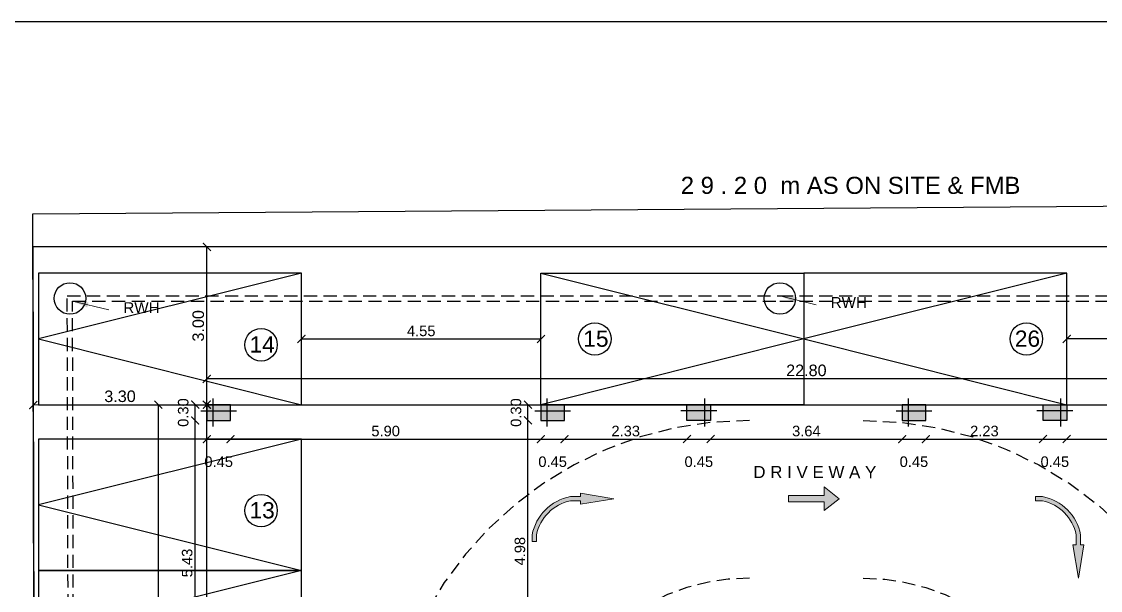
# Model space of a CAD drawing. Header units: metres. Extents: x 2130 to 3135, y 5414 to 5819.
# Drawn here: x 2803.41 to 2823.92, y 5645.73 to 5656.56 of the extents above; entities that cross this region are included whole.
import ezdxf

# ---------------------------------------------------------------- set-up
doc = ezdxf.new("R2010")
doc.units = ezdxf.units.M
doc.header["$MEASUREMENT"] = 0
doc.header["$PDMODE"] = 34
doc.linetypes.add('CONTINU', pattern=[0])
doc.linetypes.add('HIDDEN', pattern=[0.375, 0.25, -0.125])
doc.layers.get('0').update_dxf_attribs({"lineweight": 18})
doc.layers.get('Defpoints').update_dxf_attribs({"lineweight": 18})
for name, color, linetype in [('Boundary', 6, 'Continuous'), ('CAR TEXT', 5, 'Continuous'), ('CMDA CAR', 30, 'Continuous'), ('col', 1, 'Continuous'), ('DIM', 8, 'Continuous'), ('PATTA', 3, 'Continuous'), ('TITLE', 7, 'Continuous'), ('WALL', 2, 'Continuous'), ('WIN', 5, 'Continuous')]:
    doc.layers.add(name, color=color, linetype=linetype)
doc.layers.add('text', color=7, linetype='Continuous', lineweight=25)
doc.styles.add('A1', font='arial.ttf')
doc.styles.add('DIM', font='sanss___.ttf')
doc.styles.add('R1', font='arial.ttf')
doc.dimstyles.new('DIM-CMDA', dxfattribs={"dimtxt": 0.2, "dimasz": 0.15, "dimexe": 0.05, "dimexo": 0.0625, "dimgap": 0.05, "dimtad": 1, "dimzin": 1, "dimdsep": 46, "dimtxsty": 'R1', "dimblk": 'ARCHTICK', "dimcen": 0.09, "dimse1": 1, "dimse2": 1, "dimclrd": 8, "dimclre": 8, "dimadec": 0, "dimazin": 0, "dimtm": 1e-09, "dimtfac": 1, "dimtofl": 0, "dimtmove": 2, "dimatfit": 3, "dimfxl": 0, "dimtolj": 1, "dimtzin": 0, "dimlwd": -1, "dimlwe": -1, "dimarcsym": 0})

# ---------------------------------------------------------------- blocks, each defined once
blk = doc.blocks.new('CAR - 1')
at = {"color": 0}
blk.add_lwpolyline([(-1250, 0), (1250, 0), (1250, 5000), (-1250, 5000)], close=True, dxfattribs=at)
blk.add_lwpolyline([(1250, 0), (0, 5000), (-1250, 0), (1250, 0)], dxfattribs=at)
blk = doc.blocks.new('A$C52CC7759')
at = {"color": 0, "linetype": 'HIDDEN'}
for radius in [7, 4]:
    blk.add_arc((4, 0), radius, 90, 180, dxfattribs=at)
blk = doc.blocks.new('300x450')
blk.add_hatch(color=0).paths.add_polyline_path([(1602.841370338539, -173.8575962701322), (1603.141370338539, -173.8575962701322), (1603.141370338539, -174.3075962701321), (1602.841370338539, -174.3075962701321)])
at = {"color": 0}
for p, q in [((1602.956370338539, -173.7425962701322), (1602.956370338539, -174.4225962701321)), ((1602.726370338539, -173.9725962701323), (1603.256370338539, -173.9725962701323))]:
    blk.add_line(p, q, dxfattribs=at)
blk.add_lwpolyline([(1602.841370338539, -173.8575962701322), (1603.141370338539, -173.8575962701322), (1603.141370338539, -174.3075962701321), (1602.841370338539, -174.3075962701321)], close=True, dxfattribs=at)
blk = doc.blocks.new('A$C13F41026')
at = {"linetype": 'CONTINU'}
h = blk.add_hatch(color=0, dxfattribs=at)
edge = h.paths.add_edge_path()
edge.add_line((1.226913075619904, 1.229411871978952), (2.066468497370919, 1.089485968366829))
edge.add_line((2.066468497370919, 1.089485968366829), (1.226913075619904, 0.949560064754678))
edge.add_line((1.226913075619904, 0.949560064754678), (1.226913075619904, 1.035754421363805))
edge.add_line((1.226913075619904, 1.035754421363805), (0.9688584195703241, 1.035754421363805))
edge.add_arc((1.198932647653974, -0.05571513226208191), 1.115455035813, 101.9032929953836, 168.0967070035502)
edge.add_line((0.1074630940323686, 0.1743590958418792), (0.1074630940059933, 0))
edge.add_line((0.1074630940059933, 0), (0, 0))
edge.add_line((0, 0), (2.63753e-11, 0.1743590958418792))
edge.add_arc((1.190353969660946, -0.04713645428184732), 1.21078604705761, 100.54078162231491, 169.4592183760917, ccw=False)
edge.add_line((0.9688584195703241, 1.143217515358883), (1.226913075619904, 1.143217515369824))
edge.add_line((1.226913075619904, 1.143217515369824), (1.226913075619904, 1.229411871978952))
at = {"color": 0, "linetype": 'CONTINU'}
blk.add_lwpolyline([(1.226913075619904, 1.229411871978952), (1.226913075619904, 1.229411871978952), (2.066468497370919, 1.089485968366829), (1.226913075619904, 0.949560064754678), (1.226913075619904, 1.035754421363805), (0.9688584195703241, 1.035754421363805, 0.297131700812396), (0.1074630940323686, 0.1743590958418792), (0.1074630940059933, 0), (0, 0), (2.63753e-11, 0.1743590958418792, -0.3101180968027953), (0.9688584195703241, 1.143217515358883), (1.226913075619904, 1.143217515369824)], format="xyb", close=True, dxfattribs=at)
blk = doc.blocks.new('_ArchTick')
at = {"color": 0, "linetype": 'ByBlock', "const_width": 0.15}
blk.add_lwpolyline([(-0.5, -0.5), (0.5, 0.5)], dxfattribs=at)
blk = doc.blocks.new('*D750')
at = {"layer": 'Defpoints', "color": 0}
for p in [(2806.931541974363, 5649.060568210412), (2807.381541974363, 5649.060568210412), (2807.381541974363, 5648.612470667519)]:
    blk.add_point(p, dxfattribs=at)
at = {"layer": 'DIM', "color": 8}
blk.add_line((2806.931541974363, 5648.612470667519), (2807.381541974363, 5648.612470667519), dxfattribs=at)
at = {"layer": 'DIM', "color": 8, "xscale": 0.15, "yscale": 0.15, "zscale": 0.15, "rotation": 180}
blk.add_blockref('_ArchTick', (2806.931541974363, 5648.612470667519), dxfattribs=at)
at = {"layer": 'DIM', "color": 8, "xscale": 0.15, "yscale": 0.15, "zscale": 0.15}
blk.add_blockref('_ArchTick', (2807.381541974363, 5648.612470667519), dxfattribs=at)
at = {"layer": 'DIM', "color": 0, "insert": (2807.156541974363, 5648.181126874884), "char_height": 0.2, "attachment_point": 5, "style": 'R1'}
blk.add_mtext('\\A1;0.45', dxfattribs=at)
blk = doc.blocks.new('*D751')
at = {"layer": 'Defpoints', "color": 0}
for p in [(2807.381541974363, 5649.060568210412), (2813.281541974363, 5648.96747072107), (2813.281541974363, 5648.612470667519)]:
    blk.add_point(p, dxfattribs=at)
at = {"layer": 'DIM', "color": 8}
blk.add_line((2807.381541974363, 5648.612470667519), (2813.281541974363, 5648.612470667519), dxfattribs=at)
at = {"layer": 'DIM', "color": 8, "xscale": 0.15, "yscale": 0.15, "zscale": 0.15, "rotation": 180}
blk.add_blockref('_ArchTick', (2807.381541974363, 5648.612470667519), dxfattribs=at)
at = {"layer": 'DIM', "color": 8, "xscale": 0.15, "yscale": 0.15, "zscale": 0.15}
blk.add_blockref('_ArchTick', (2813.281541974363, 5648.612470667519), dxfattribs=at)
at = {"layer": 'DIM', "color": 0, "insert": (2810.331541974363, 5648.764585265062), "char_height": 0.2, "attachment_point": 5, "style": 'R1'}
blk.add_mtext('\\A1;5.90', dxfattribs=at)
blk = doc.blocks.new('*D752')
at = {"layer": 'Defpoints', "color": 0}
for p in [(2813.281541974363, 5648.967470721068), (2813.731541974363, 5648.967470721068), (2813.731541974363, 5648.612470667515)]:
    blk.add_point(p, dxfattribs=at)
at = {"layer": 'DIM', "color": 8}
blk.add_line((2813.281541974363, 5648.612470667515), (2813.731541974363, 5648.612470667515), dxfattribs=at)
at = {"layer": 'DIM', "color": 8, "xscale": 0.15, "yscale": 0.15, "zscale": 0.15, "rotation": 180}
blk.add_blockref('_ArchTick', (2813.281541974363, 5648.612470667515), dxfattribs=at)
at = {"layer": 'DIM', "color": 8, "xscale": 0.15, "yscale": 0.15, "zscale": 0.15}
blk.add_blockref('_ArchTick', (2813.731541974363, 5648.612470667515), dxfattribs=at)
at = {"layer": 'DIM', "color": 0, "insert": (2813.506541974363, 5648.181126874884), "char_height": 0.2, "attachment_point": 5, "style": 'R1'}
blk.add_mtext('\\A1;0.45', dxfattribs=at)
blk = doc.blocks.new('*D753')
at = {"layer": 'Defpoints', "color": 0}
for p in [(2813.731541974363, 5648.967470721068), (2816.061541974363, 5648.967470721068), (2816.061541974363, 5648.612470667515)]:
    blk.add_point(p, dxfattribs=at)
at = {"layer": 'DIM', "color": 8}
blk.add_line((2813.731541974363, 5648.612470667515), (2816.061541974363, 5648.612470667515), dxfattribs=at)
at = {"layer": 'DIM', "color": 8, "xscale": 0.15, "yscale": 0.15, "zscale": 0.15, "rotation": 180}
blk.add_blockref('_ArchTick', (2813.731541974363, 5648.612470667515), dxfattribs=at)
at = {"layer": 'DIM', "color": 8, "xscale": 0.15, "yscale": 0.15, "zscale": 0.15}
blk.add_blockref('_ArchTick', (2816.061541974363, 5648.612470667515), dxfattribs=at)
at = {"layer": 'DIM', "color": 0, "insert": (2814.896541974363, 5648.764653477884), "char_height": 0.2, "attachment_point": 5, "style": 'R1'}
blk.add_mtext('\\A1;2.33', dxfattribs=at)
blk = doc.blocks.new('*D754')
at = {"layer": 'Defpoints', "color": 0}
for p in [(2816.061541974362, 5648.96747072107), (2816.511541974362, 5648.96747072107), (2816.511541974362, 5648.612470667519)]:
    blk.add_point(p, dxfattribs=at)
at = {"layer": 'DIM', "color": 8}
blk.add_line((2816.061541974362, 5648.612470667519), (2816.511541974362, 5648.612470667519), dxfattribs=at)
at = {"layer": 'DIM', "color": 8, "xscale": 0.15, "yscale": 0.15, "zscale": 0.15, "rotation": 180}
blk.add_blockref('_ArchTick', (2816.061541974362, 5648.612470667519), dxfattribs=at)
at = {"layer": 'DIM', "color": 8, "xscale": 0.15, "yscale": 0.15, "zscale": 0.15}
blk.add_blockref('_ArchTick', (2816.511541974362, 5648.612470667519), dxfattribs=at)
at = {"layer": 'DIM', "color": 0, "insert": (2816.286541974362, 5648.181126874884), "char_height": 0.2, "attachment_point": 5, "style": 'R1'}
blk.add_mtext('\\A1;0.45', dxfattribs=at)
blk = doc.blocks.new('*D755')
at = {"layer": 'Defpoints', "color": 0}
for p in [(2816.511541974362, 5648.96747072107), (2820.151541974363, 5648.96747072107), (2820.151541974363, 5648.612470667519)]:
    blk.add_point(p, dxfattribs=at)
at = {"layer": 'DIM', "color": 8}
blk.add_line((2816.511541974362, 5648.612470667519), (2820.151541974363, 5648.612470667519), dxfattribs=at)
at = {"layer": 'DIM', "color": 8, "xscale": 0.15, "yscale": 0.15, "zscale": 0.15, "rotation": 180}
blk.add_blockref('_ArchTick', (2816.511541974362, 5648.612470667519), dxfattribs=at)
at = {"layer": 'DIM', "color": 8, "xscale": 0.15, "yscale": 0.15, "zscale": 0.15}
blk.add_blockref('_ArchTick', (2820.151541974363, 5648.612470667519), dxfattribs=at)
at = {"layer": 'DIM', "color": 0, "insert": (2818.331541974362, 5648.764653477886), "char_height": 0.2, "attachment_point": 5, "style": 'R1'}
blk.add_mtext('\\A1;3.64', dxfattribs=at)
blk = doc.blocks.new('*D756')
at = {"layer": 'Defpoints', "color": 0}
for p in [(2820.151541974363, 5648.967470721068), (2820.601541974363, 5648.967470721068), (2820.601541974363, 5648.612470667515)]:
    blk.add_point(p, dxfattribs=at)
at = {"layer": 'DIM', "color": 8}
blk.add_line((2820.151541974363, 5648.612470667515), (2820.601541974363, 5648.612470667515), dxfattribs=at)
at = {"layer": 'DIM', "color": 8, "xscale": 0.15, "yscale": 0.15, "zscale": 0.15, "rotation": 180}
blk.add_blockref('_ArchTick', (2820.151541974363, 5648.612470667515), dxfattribs=at)
at = {"layer": 'DIM', "color": 8, "xscale": 0.15, "yscale": 0.15, "zscale": 0.15}
blk.add_blockref('_ArchTick', (2820.601541974363, 5648.612470667515), dxfattribs=at)
at = {"layer": 'DIM', "color": 0, "insert": (2820.376541974363, 5648.181126874884), "char_height": 0.2, "attachment_point": 5, "style": 'R1'}
blk.add_mtext('\\A1;0.45', dxfattribs=at)
blk = doc.blocks.new('*D787')
at = {"layer": 'Defpoints', "color": 0}
for p in [(2820.601541974363, 5648.967470721068), (2822.831541974363, 5648.967470721068), (2822.831541974363, 5648.612470667515)]:
    blk.add_point(p, dxfattribs=at)
at = {"layer": 'DIM', "color": 8}
blk.add_line((2820.601541974363, 5648.612470667515), (2822.831541974363, 5648.612470667515), dxfattribs=at)
at = {"layer": 'DIM', "color": 8, "xscale": 0.15, "yscale": 0.15, "zscale": 0.15, "rotation": 180}
blk.add_blockref('_ArchTick', (2820.601541974363, 5648.612470667515), dxfattribs=at)
at = {"layer": 'DIM', "color": 8, "xscale": 0.15, "yscale": 0.15, "zscale": 0.15}
blk.add_blockref('_ArchTick', (2822.831541974363, 5648.612470667515), dxfattribs=at)
at = {"layer": 'DIM', "color": 0, "insert": (2821.716541974363, 5648.764653477884), "char_height": 0.2, "attachment_point": 5, "style": 'R1'}
blk.add_mtext('\\A1;2.23', dxfattribs=at)
blk = doc.blocks.new('*D788')
at = {"layer": 'Defpoints', "color": 0}
for p in [(2822.831541974361, 5648.96747072107), (2823.281541974362, 5648.96747072107), (2823.281541974362, 5648.612470667519)]:
    blk.add_point(p, dxfattribs=at)
at = {"layer": 'DIM', "color": 8}
blk.add_line((2822.831541974361, 5648.612470667519), (2823.281541974362, 5648.612470667519), dxfattribs=at)
at = {"layer": 'DIM', "color": 8, "xscale": 0.15, "yscale": 0.15, "zscale": 0.15, "rotation": 180}
blk.add_blockref('_ArchTick', (2822.831541974361, 5648.612470667519), dxfattribs=at)
at = {"layer": 'DIM', "color": 8, "xscale": 0.15, "yscale": 0.15, "zscale": 0.15}
blk.add_blockref('_ArchTick', (2823.281541974362, 5648.612470667519), dxfattribs=at)
at = {"layer": 'DIM', "color": 0, "insert": (2823.056541974361, 5648.181126874884), "char_height": 0.2, "attachment_point": 5, "style": 'R1'}
blk.add_mtext('\\A1;0.45', dxfattribs=at)
blk = doc.blocks.new('*D789')
at = {"layer": 'Defpoints', "color": 0}
for p in [(2823.281541974362, 5648.96747072107), (2829.281541974363, 5648.96747072107), (2829.281541974363, 5648.612470667519)]:
    blk.add_point(p, dxfattribs=at)
at = {"layer": 'DIM', "color": 8}
blk.add_line((2823.281541974362, 5648.612470667519), (2829.281541974363, 5648.612470667519), dxfattribs=at)
at = {"layer": 'DIM', "color": 8, "xscale": 0.15, "yscale": 0.15, "zscale": 0.15, "rotation": 180}
blk.add_blockref('_ArchTick', (2823.281541974362, 5648.612470667519), dxfattribs=at)
at = {"layer": 'DIM', "color": 8, "xscale": 0.15, "yscale": 0.15, "zscale": 0.15}
blk.add_blockref('_ArchTick', (2829.281541974363, 5648.612470667519), dxfattribs=at)
at = {"layer": 'DIM', "color": 0, "insert": (2826.281541974362, 5648.764585265062), "char_height": 0.2, "attachment_point": 5, "style": 'R1'}
blk.add_mtext('\\A1;6.00', dxfattribs=at)
blk = doc.blocks.new('*D852')
at = {"layer": 'Defpoints', "color": 0}
for p in [(2806.710087117029, 5648.96747072107), (2807.381541974364, 5648.96747072107), (2807.381541974364, 5643.54247072107)]:
    blk.add_point(p, dxfattribs=at)
at = {"layer": 'DIM', "color": 8}
blk.add_line((2806.710087117029, 5643.54247072107), (2806.710087117029, 5648.96747072107), dxfattribs=at)
at = {"layer": 'DIM', "color": 8, "xscale": 0.15, "yscale": 0.15, "zscale": 0.15}
for p, rotation in [((2806.710087117029, 5648.96747072107), 90), ((2806.710087117029, 5643.54247072107), 270)]:
    blk.add_blockref('_ArchTick', p, dxfattribs=dict(at, rotation=rotation))
at = {"layer": 'DIM', "color": 0, "insert": (2806.557904306662, 5646.254970721066), "char_height": 0.2, "attachment_point": 5, "rotation": 90, "style": 'R1'}
blk.add_mtext('\\A1;5.43', dxfattribs=at)
blk = doc.blocks.new('*D853')
at = {"layer": 'Defpoints', "color": 0}
for p in [(2806.710087117029, 5649.267470721071), (2807.381541974364, 5649.267470721071), (2807.381541974364, 5648.96747072107)]:
    blk.add_point(p, dxfattribs=at)
at = {"layer": 'DIM', "color": 8}
blk.add_line((2806.710087117029, 5648.96747072107), (2806.710087117029, 5649.267470721071), dxfattribs=at)
at = {"layer": 'DIM', "color": 8, "xscale": 0.15, "yscale": 0.15, "zscale": 0.15}
for p, rotation in [((2806.710087117029, 5649.267470721071), 90), ((2806.710087117029, 5648.96747072107), 270)]:
    blk.add_blockref('_ArchTick', p, dxfattribs=dict(at, rotation=rotation))
at = {"layer": 'DIM', "color": 0, "insert": (2806.482904306662, 5649.117470721069), "char_height": 0.2, "attachment_point": 5, "rotation": 90, "style": 'R1'}
blk.add_mtext('\\A1;0.30', dxfattribs=at)
blk = doc.blocks.new('*D882')
at = {"layer": 'Defpoints', "color": 0}
for p in [(2813.037736077172, 5648.96747072107), (2813.281541974363, 5648.96747072107), (2815.605323655854, 5643.99247072107)]:
    blk.add_point(p, dxfattribs=at)
at = {"layer": 'DIM', "color": 8}
blk.add_line((2813.037736077172, 5643.99247072107), (2813.037736077172, 5648.96747072107), dxfattribs=at)
at = {"layer": 'DIM', "color": 8, "xscale": 0.15, "yscale": 0.15, "zscale": 0.15}
for p, rotation in [((2813.037736077172, 5648.96747072107), 90), ((2813.037736077172, 5643.99247072107), 270)]:
    blk.add_blockref('_ArchTick', p, dxfattribs=dict(at, rotation=rotation))
at = {"layer": 'DIM', "color": 0, "insert": (2812.885621479629, 5646.479970721068), "char_height": 0.2, "attachment_point": 5, "rotation": 90, "style": 'R1'}
blk.add_mtext('\\A1;4.98', dxfattribs=at)
blk = doc.blocks.new('*D883')
at = {"layer": 'Defpoints', "color": 0}
for p in [(2813.037736077172, 5649.267470721071), (2813.283980142852, 5649.267470721071), (2813.281541974363, 5648.96747072107)]:
    blk.add_point(p, dxfattribs=at)
at = {"layer": 'DIM', "color": 8}
blk.add_line((2813.037736077172, 5648.96747072107), (2813.037736077172, 5649.267470721071), dxfattribs=at)
at = {"layer": 'DIM', "color": 8, "xscale": 0.15, "yscale": 0.15, "zscale": 0.15}
for p, rotation in [((2813.037736077172, 5649.267470721071), 90), ((2813.037736077172, 5648.96747072107), 270)]:
    blk.add_blockref('_ArchTick', p, dxfattribs=dict(at, rotation=rotation))
at = {"layer": 'DIM', "color": 0, "insert": (2812.810553266805, 5649.117470721069), "char_height": 0.2, "attachment_point": 5, "rotation": 90, "style": 'R1'}
blk.add_mtext('\\A1;0.30', dxfattribs=at)
blk = doc.blocks.new('*D477')
at = {"layer": 'Defpoints', "color": 0}
for p in [(2806.931541974362, 5649.756053225281), (2806.931541974362, 5648.133562692748), (2829.731541974363, 5647.862870797005)]:
    blk.add_point(p, dxfattribs=at)
at = {"layer": 'DIM', "color": 8}
blk.add_line((2829.731541974363, 5649.756053225281), (2806.931541974362, 5649.756053225281), dxfattribs=at)
at = {"layer": 'DIM', "color": 8, "xscale": 0.15, "yscale": 0.15, "zscale": 0.15, "rotation": 180}
blk.add_blockref('_ArchTick', (2806.931541974362, 5649.756053225281), dxfattribs=at)
at = {"layer": 'DIM', "color": 8, "xscale": 0.15, "yscale": 0.15, "zscale": 0.15}
blk.add_blockref('_ArchTick', (2829.731541974363, 5649.756053225281), dxfattribs=at)
at = {"layer": 'DIM', "color": 2, "insert": (2818.331541974362, 5649.91837928258), "char_height": 0.22, "attachment_point": 5, "style": 'R1'}
blk.add_mtext('\\A1;22.80', dxfattribs=at)
blk = doc.blocks.new('*D478')
at = {"layer": 'Defpoints', "color": 0}
for p in [(2806.010816046374, 5649.267470721071), (2807.655495096028, 5649.267470721071), (2807.814421268692, 5613.287470721069)]:
    blk.add_point(p, dxfattribs=at)
at = {"layer": 'DIM', "color": 8}
blk.add_line((2806.010816046374, 5613.287470721069), (2806.010816046374, 5649.267470721071), dxfattribs=at)
at = {"layer": 'DIM', "color": 8, "xscale": 0.15, "yscale": 0.15, "zscale": 0.15}
for p, rotation in [((2806.010816046374, 5649.267470721071), 90), ((2806.010816046374, 5613.287470721069), 270)]:
    blk.add_blockref('_ArchTick', p, dxfattribs=dict(at, rotation=rotation))
at = {"layer": 'DIM', "color": 2, "insert": (2805.848414954971, 5631.277470721069), "char_height": 0.22, "attachment_point": 5, "rotation": 90, "style": 'R1'}
blk.add_mtext('\\A1;35.98', dxfattribs=at)
blk = doc.blocks.new('*D760')
at = {"layer": 'Defpoints', "color": 0}
for p in [(2808.731541920812, 5650.517470707679), (2813.283980142851, 5650.517470707679), (2813.283980142851, 5650.517470707679)]:
    blk.add_point(p, dxfattribs=at)
at = {"layer": 'DIM', "color": 8}
blk.add_line((2808.731541920812, 5650.517470707679), (2813.283980142851, 5650.517470707679), dxfattribs=at)
at = {"layer": 'DIM', "color": 8, "xscale": 0.15, "yscale": 0.15, "zscale": 0.15, "rotation": 180}
blk.add_blockref('_ArchTick', (2808.731541920812, 5650.517470707679), dxfattribs=at)
at = {"layer": 'DIM', "color": 8, "xscale": 0.15, "yscale": 0.15, "zscale": 0.15}
blk.add_blockref('_ArchTick', (2813.283980142851, 5650.517470707679), dxfattribs=at)
at = {"layer": 'DIM', "color": 0, "insert": (2811.007761031831, 5650.66917602828), "char_height": 0.2, "attachment_point": 5, "style": 'R1'}
blk.add_mtext('\\A1;4.55', dxfattribs=at)
blk = doc.blocks.new('*D762')
at = {"layer": 'Defpoints', "color": 0}
for p in [(2823.283980035749, 5650.517470707679), (2823.283980035749, 5650.517470707679), (2827.822870226386, 5650.517470707679)]:
    blk.add_point(p, dxfattribs=at)
at = {"layer": 'DIM', "color": 8}
blk.add_line((2827.822870226386, 5650.517470707679), (2823.283980035749, 5650.517470707679), dxfattribs=at)
at = {"layer": 'DIM', "color": 8, "xscale": 0.15, "yscale": 0.15, "zscale": 0.15, "rotation": 180}
blk.add_blockref('_ArchTick', (2823.283980035749, 5650.517470707679), dxfattribs=at)
at = {"layer": 'DIM', "color": 8, "xscale": 0.15, "yscale": 0.15, "zscale": 0.15}
blk.add_blockref('_ArchTick', (2827.822870226386, 5650.517470707679), dxfattribs=at)
at = {"layer": 'DIM', "color": 0, "insert": (2825.553425131067, 5650.66917602828), "char_height": 0.2, "attachment_point": 5, "style": 'R1'}
blk.add_mtext('\\A1;4.54', dxfattribs=at)
blk = doc.blocks.new('*D888')
at = {"layer": 'Defpoints', "color": 0}
for p in [(2806.931541974364, 5652.267470721071), (2806.931541974364, 5652.267470721071), (2806.931541974364, 5649.267470721071)]:
    blk.add_point(p, dxfattribs=at)
at = {"layer": 'DIM', "color": 8}
blk.add_line((2806.931541974364, 5649.267470721071), (2806.931541974364, 5652.267470721071), dxfattribs=at)
at = {"layer": 'DIM', "color": 8, "xscale": 0.15, "yscale": 0.15, "zscale": 0.15}
for p, rotation in [((2806.931541974364, 5652.267470721071), 90), ((2806.931541974364, 5649.267470721071), 270)]:
    blk.add_blockref('_ArchTick', p, dxfattribs=dict(at, rotation=rotation))
at = {"layer": 'DIM', "color": 2, "insert": (2806.769140882959, 5650.767470721068), "char_height": 0.22, "attachment_point": 5, "rotation": 90, "style": 'R1'}
blk.add_mtext('\\A1;3.00', dxfattribs=at)
blk = doc.blocks.new('*D889')
at = {"layer": 'Defpoints', "color": 0}
for p in [(2803.630654569161, 5649.258929897695), (2803.630654569161, 5649.258929897695), (2806.931541974363, 5649.267470721068)]:
    blk.add_point(p, dxfattribs=at)
at = {"layer": 'DIM', "color": 8}
blk.add_line((2806.931541974363, 5649.267470721068), (2803.630654569161, 5649.258929897695), dxfattribs=at)
at = {"layer": 'DIM', "color": 8, "xscale": 0.15, "yscale": 0.15, "zscale": 0.15}
for p, rotation in [((2806.931541974363, 5649.267470721068), 0.1482486315839715), ((2803.630654569161, 5649.258929897695), 180.1482486315839)]:
    blk.add_blockref('_ArchTick', p, dxfattribs=dict(at, rotation=rotation))
at = {"layer": 'DIM', "color": 2, "insert": (2805.280678071305, 5649.425600857168), "char_height": 0.22, "attachment_point": 5, "rotation": 0.14824863158394547, "style": 'R1'}
blk.add_mtext('\\A1;3.30', dxfattribs=at)

msp = doc.modelspace()

# ---------------------------------------------------------------- hatches: boundary and pattern name
at = {"linetype": 'CONTINU'}
h = msp.add_hatch(color=0, dxfattribs=at)
h.dxf.hatch_style = 1
h.paths.add_polyline_path([(2817.993203684734, 5647.420124012519), (2817.993203684734, 5647.536198648423), (2818.669880263992, 5647.53619864842), (2818.669880263992, 5647.703184085288), (2818.957518355054, 5647.478161330472), (2818.66988026399, 5647.253138575652), (2818.669880263991, 5647.420124012519)])

# ---------------------------------------------------------------- linework, layer by layer
at = {"color": 0, "linetype": 'CONTINU'}
msp.add_lwpolyline([(2817.993203684734, 5647.420124012519), (2817.993203684734, 5647.536198648423), (2818.669880263992, 5647.53619864842), (2818.669880263992, 5647.703184085288), (2818.957518355054, 5647.478161330472), (2818.66988026399, 5647.253138575652), (2818.669880263991, 5647.420124012519)], close=True, dxfattribs=at)
at = {"layer": 'Boundary'}
msp.add_lwpolyline([(2803.621235197761, 5652.899361628692), (2832.820702863092, 5653.105100200337), (2832.931541974362, 5610.267611311308), (2803.731541974363, 5610.267611311308)], close=True, dxfattribs=at)
at = {"layer": 'CAR TEXT', "color": 8}
for centre in [(2814.309867273154, 5650.517470707679), (2822.515360447626, 5650.517470707679), (2807.962922332688, 5650.407208605804), (2807.962922332688, 5647.252208579031)]:
    msp.add_circle(centre, 0.3090075931504117, dxfattribs=at)
at = {"layer": 'PATTA'}
msp.add_lwpolyline([(2832.931541974362, 5610.267611311308), (2832.822870172835, 5652.267470721068), (2803.622870172837, 5652.267470721068), (2803.731541974363, 5610.267611311308), (2832.931541974362, 5610.267611311308)], dxfattribs=at)
at = {"layer": 'TITLE', "color": 7}
msp.add_lwpolyline([(2774.752022135732, 5656.556387059175), (2862.752022135938, 5656.556387060228), (2862.752022136122, 5595.775110359587), (2774.752022135916, 5595.775110358534)], close=True, dxfattribs=at)
at = {"layer": 'WALL', "color": 1}
msp.add_lwpolyline([(2829.731541974363, 5613.287470721067), (2806.931541974363, 5613.287470721067), (2806.931541974363, 5649.267470721068), (2829.731541974363, 5649.267470721068)], close=True, dxfattribs=at)
at = {"layer": 'WIN', "color": 9, "linetype": 'HIDDEN'}
for points in [[(2804.38232344888, 5610.87804408441), (2804.355388762532, 5621.287856234211), (2804.329514524074, 5631.287822760344), (2804.303640285614, 5641.287789286477), (2804.277636340791, 5651.337885183802), (2817.827765879786, 5651.337885183802), (2831.377636675531, 5651.337885183802), (2831.403639950876, 5641.288048028862), (2831.429514189335, 5631.288081502728), (2831.455388427795, 5621.288114976595), (2831.482323783621, 5610.87804408441), (2828.379596864968, 5610.87804408441), (2822.398507818064, 5610.87804408441), (2814.212847035147, 5610.87804408441), (2808.180802578747, 5610.87804408441)], [(2804.48206504037, 5610.978044084411), (2804.455388427793, 5621.288114976595), (2804.429514189335, 5631.288081502728), (2804.403639950876, 5641.288048028862), (2804.377895418781, 5651.237885183802), (2817.827765879786, 5651.237885183802), (2831.277895084042, 5651.237885183802), (2831.303640285615, 5641.287789286477), (2831.329514524074, 5631.287822760344), (2831.355388762532, 5621.287856234211), (2831.38206470563, 5610.978044084411), (2828.379596864968, 5610.978044084411), (2822.398507818064, 5610.978044084411), (2814.212847035147, 5610.978044084411), (2808.180802578747, 5610.978044084411)]]:
    msp.add_lwpolyline(points, close=True, dxfattribs=at)
at = {"layer": 'WIN', "color": 5}
for centre in [(2804.327765879786, 5651.287885183802), (2817.827765879786, 5651.287885183802)]:
    msp.add_circle(centre, 0.3, dxfattribs=at)

# ---------------------------------------------------------------- block references
at = {"color": 10, "xscale": 0.75, "yscale": 0.75, "zscale": 0.75}
msp.add_blockref('A$C13F41026', (2813.117736884393, 5646.661046854196), dxfattribs=at)
at = {"color": 10, "xscale": 0.75, "yscale": 0.75, "zscale": 0.75, "rotation": 270}
msp.add_blockref('A$C13F41026', (2822.687933927781, 5647.51845999075), dxfattribs=at)
at = {"layer": 'CMDA CAR', "color": 2, "yscale": 0.0009999999892898, "zscale": 0.0009999999892898}
for p, xscale, rotation in [((2808.731541920812, 5650.517470707679), 0.0009999999892898, 90), ((2813.283980142851, 5650.517470707679), -0.0009999999892898, 270), ((2823.283980035749, 5650.517470707679), 0.0009999999892898, 90), ((2808.731541920812, 5647.362470680906), 0.0009999999892898, 90), ((2808.731541920812, 5644.862470707681), 0.0009999999892898, 90)]:
    msp.add_blockref('CAR - 1', p, dxfattribs=dict(at, xscale=xscale, rotation=rotation))
at = {"layer": 'col', "color": 7, "xscale": -1, "rotation": 90}
for p in [(2633.07394570423, 7252.108841059609), (2639.42394570423, 7252.108841059609), (2646.29394570423, 7252.108841059609)]:
    msp.add_blockref('300x450', p, dxfattribs=at)
at = {"layer": 'col', "color": 7, "rotation": 270}
for p in [(2990.369138244496, 7252.108841059609), (2997.139138244494, 7252.108841059609)]:
    msp.add_blockref('300x450', p, dxfattribs=at)
at = {"layer": 'WALL', "color": 8, "linetype": 'HIDDEN'}
msp.add_blockref('A$C52CC7759', (2813.250601991873, 5641.967470721071), dxfattribs=at)
at = {"layer": 'WALL', "color": 8, "linetype": 'HIDDEN', "xscale": -1}
msp.add_blockref('A$C52CC7759', (2823.412481956853, 5641.967470721071), dxfattribs=at)

# ---------------------------------------------------------------- texts
at = {"layer": 'Boundary', "style": 'DIM'}
msp.add_text('2 9 . 2 0  m AS ON SITE & FMB', height=0.325, dxfattribs=at).set_placement((2815.943174011248, 5653.277718539783))
at = {"layer": 'CAR TEXT', "color": 7, "style": 'A1'}
for s, p in [('15', (2814.090152244217, 5650.36928962472)), ('26', (2822.295645418688, 5650.36928962472)), ('14', (2807.743207303751, 5650.259027522847)), ('13', (2807.743207303751, 5647.104027496071))]:
    msp.add_text(s, height=0.3088639999999963, dxfattribs=at).set_placement(p)
at = {"layer": 'text', "style": 'A1'}
msp.add_text('D R I V E W A Y', height=0.23, rotation=359.9228842973209, dxfattribs=at).set_placement((2817.322621778172, 5647.871462129963))
at = {"layer": 'text', "char_height": 0.2059093333333309, "width": 1.262845031377874, "attachment_point": 3, "style": 'A1'}
for insert in [(2806.032064353951, 5651.214697533426), (2819.481934814954, 5651.314697533426)]:
    msp.add_mtext('RWH', dxfattribs=dict(at, insert=insert))

# ---------------------------------------------------------------- dimensions: what is measured, and where the dimension line sits
at = {"layer": 'DIM', "color": 7}
for p2, distance, picture, middle in [((2806.931541974363, 5652.267470721068), -9.094947017729282e-13, '*D888', (2806.769140882959, 5650.767470721068)), ((2803.630654569161, 5649.258929897695), 0, '*D889', (2805.280678071305, 5649.425600857168))]:
    dim = msp.add_aligned_dim(p1=(2806.931541974363, 5649.267470721068), p2=p2, distance=distance, dimstyle='DIM-CMDA', override={"dimtxt": 0.22, "dimpost": '\\X', "dimclrt": 2}, dxfattribs=at)
    dim.commit()
    dim.dimension.update_dxf_attribs({"geometry": picture, "text_midpoint": middle})
at = {"layer": 'DIM', "color": 4}
for base, p1, p2, picture, middle in [((2813.283980142851, 5650.517470707679), (2808.731541920812, 5650.517470707679), (2813.283980142851, 5650.517470707679), '*D760', (2811.007761031831, 5650.66917602828)), ((2823.283980035749, 5650.517470707679), (2827.822870226386, 5650.517470707679), (2823.283980035749, 5650.517470707679), '*D762', (2825.553425131067, 5650.66917602828))]:
    dim = msp.add_linear_dim(base=base, p1=p1, p2=p2, dimstyle='DIM-CMDA', override={"dimpost": '\\X'}, dxfattribs=at)
    dim.commit()
    dim.dimension.update_dxf_attribs({"geometry": picture, "text_midpoint": middle})
at = {"layer": 'DIM', "color": 7}
for base, p1, p2, override, picture, middle in [((2806.931541974362, 5649.756053225281), (2829.731541974363, 5647.862870797005), (2806.931541974362, 5648.133562692748), {"dimtxt": 0.22, "dimpost": '\\X', "dimclrt": 2}, '*D477', (2818.331541974362, 5649.91837928258)), ((2807.381541974363, 5648.612470667519), (2806.931541974363, 5649.060568210412), (2807.381541974363, 5649.060568210412), {"dimpost": '\\X'}, '*D750', (2807.156541974363, 5648.181126874884)), ((2813.281541974363, 5648.612470667519), (2807.381541974363, 5649.060568210412), (2813.281541974363, 5648.96747072107), {"dimpost": '\\X'}, '*D751', (2810.331541974363, 5648.764585265062)), ((2813.731541974363, 5648.612470667515), (2813.281541974363, 5648.967470721068), (2813.731541974363, 5648.967470721068), {"dimpost": '\\X'}, '*D752', (2813.506541974363, 5648.181126874884)), ((2816.061541974363, 5648.612470667515), (2813.731541974363, 5648.967470721068), (2816.061541974363, 5648.967470721068), {"dimpost": '\\X'}, '*D753', (2814.896541974363, 5648.764653477884)), ((2816.511541974362, 5648.612470667519), (2816.061541974362, 5648.96747072107), (2816.511541974362, 5648.96747072107), {"dimpost": '\\X'}, '*D754', (2816.286541974362, 5648.181126874884)), ((2820.151541974363, 5648.612470667519), (2816.511541974362, 5648.96747072107), (2820.151541974363, 5648.96747072107), {"dimpost": '\\X'}, '*D755', (2818.331541974362, 5648.764653477886)), ((2820.601541974363, 5648.612470667515), (2820.151541974363, 5648.967470721068), (2820.601541974363, 5648.967470721068), {"dimpost": '\\X'}, '*D756', (2820.376541974363, 5648.181126874884)), ((2822.831541974363, 5648.612470667515), (2820.601541974363, 5648.967470721068), (2822.831541974363, 5648.967470721068), {"dimpost": '\\X'}, '*D787', (2821.716541974363, 5648.764653477884)), ((2823.281541974362, 5648.612470667519), (2822.831541974361, 5648.96747072107), (2823.281541974362, 5648.96747072107), {"dimpost": '\\X'}, '*D788', (2823.056541974361, 5648.181126874884)), ((2829.281541974363, 5648.612470667519), (2823.281541974362, 5648.96747072107), (2829.281541974363, 5648.96747072107), {"dimpost": '\\X'}, '*D789', (2826.281541974362, 5648.764585265062))]:
    dim = msp.add_linear_dim(base=base, p1=p1, p2=p2, dimstyle='DIM-CMDA', override=override, dxfattribs=at)
    dim.commit()
    dim.dimension.update_dxf_attribs({"geometry": picture, "text_midpoint": middle})
for base, p1, p2, override, picture, middle in [((2806.010816046374, 5649.267470721071), (2807.814421268691, 5613.287470721067), (2807.655495096027, 5649.267470721068), {"dimtxt": 0.22, "dimpost": '\\X', "dimclrt": 2}, '*D478', (2805.848414954971, 5631.277470721069)), ((2806.710087117029, 5649.267470721071), (2807.381541974363, 5648.967470721068), (2807.381541974363, 5649.267470721068), {"dimpost": '\\X'}, '*D853', (2806.482904306662, 5649.117470721069)), ((2813.037736077172, 5649.267470721071), (2813.281541974363, 5648.967470721068), (2813.283980142851, 5649.267470721068), {"dimpost": '\\X'}, '*D883', (2812.810553266805, 5649.117470721069)), ((2806.710087117029, 5648.96747072107), (2807.381541974363, 5643.542470721068), (2807.381541974363, 5648.967470721068), {"dimpost": '\\X'}, '*D852', (2806.557904306662, 5646.254970721066)), ((2813.037736077172, 5648.96747072107), (2815.605323655852, 5643.99247072107), (2813.281541974363, 5648.967470721068), {"dimpost": '\\X'}, '*D882', (2812.885621479629, 5646.479970721068))]:
    dim = msp.add_linear_dim(base=base, p1=p1, p2=p2, angle=90, dimstyle='DIM-CMDA', override=override, dxfattribs=at)
    dim.commit()
    dim.dimension.update_dxf_attribs({"geometry": picture, "text_midpoint": middle})

# ---------------------------------------------------------------- leaders
for points in [[(2804.377895418781, 5651.237885183802), (2805.069170477093, 5651.069589968438)], [(2817.827765879786, 5651.337885183802), (2818.519040938097, 5651.169589968437)]]:
    msp.add_leader(points, dimstyle='DIM-CMDA', override={"dimasz": 0.3, "dimtad": 0})

doc.saveas('drawing.dxf')
